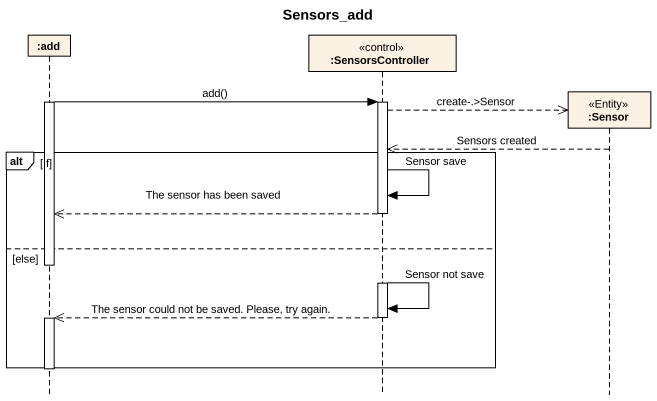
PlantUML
@startuml
title Sensors_add
hide footbox
participant ":add" as add
participant ":SensorsController" as SensorsController <<control>>
participant ":Sensor" as Sensor <<Entity>>

activate add
add -> SensorsController : add()
activate SensorsController
SensorsController -->> Sensor ** : create-.>Sensor
Sensor -->> SensorsController : Sensors created
alt If
  SensorsController -> SensorsController : Sensor save
  SensorsController -->> add : The sensor has been saved
else else
  deactivate add
  SensorsController -> SensorsController : Sensor not save
  SensorsController -->> add : The sensor could not be saved. Please, try again.
  deactivate SensorsController
  activate add
end
deactivate add
@enduml
